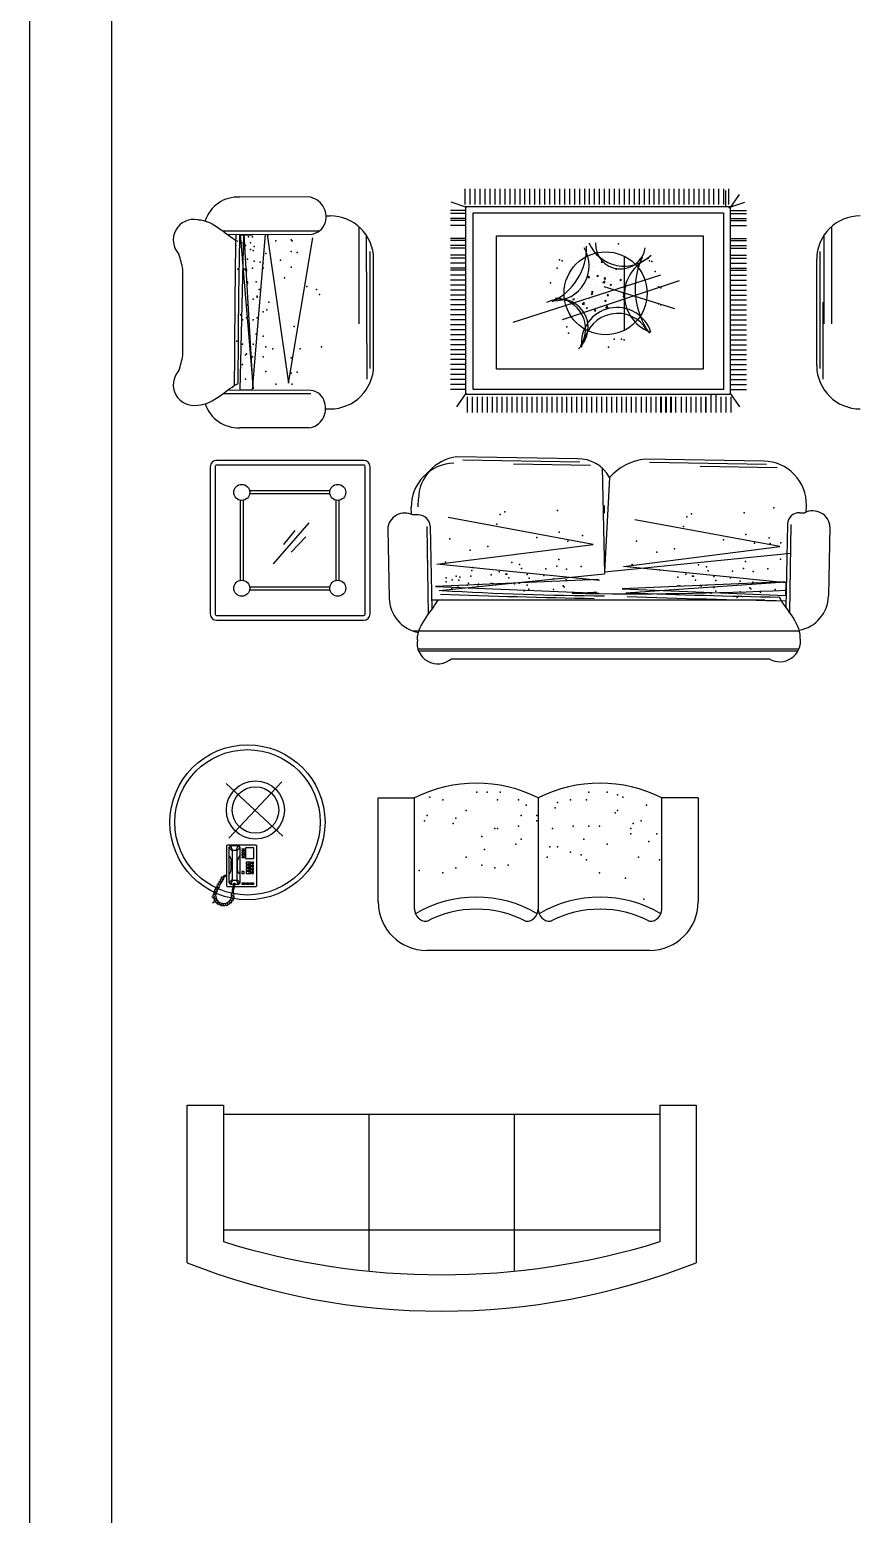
# Model space of a CAD drawing. Header units: inches. Extents: x 10.2 to 52.7, y 13.8 to 38.6.
# Drawn here: x 31.73 to 35.16, y 21.53 to 27.66 of the extents above; entities that cross this region are included whole.
import ezdxf

# ---------------------------------------------------------------- set-up
doc = ezdxf.new("R2010")
doc.units = ezdxf.units.IN
doc.header["$MEASUREMENT"] = 0
for name, color, linetype in [('02', 2, 'Continuous'), ('1', 1, 'Continuous'), ('4', 4, 'Continuous'), ('kadrbm', 4, 'Continuous')]:
    doc.layers.add(name, color=color, linetype=linetype)

# ---------------------------------------------------------------- blocks, each defined once
blk = doc.blocks.new('kadrbm')
at = {"layer": 'kadrbm', "color": 4}
blk.add_lwpolyline([(0, 0), (0, 24.7972), (21, 24.7972), (21, 0), (0, 0)], close=True, dxfattribs=at)
blk.add_lwpolyline([(20.6631, 0.3257), (20.6631, 24.4603), (0.3369, 24.4603), (0.3369, 0.3257), (20.6631, 0.3257)], dxfattribs=at)

msp = doc.modelspace()

# ---------------------------------------------------------------- linework, layer by layer
at = {"layer": '02'}
for p, q in [((32.884, 26.9658), (32.5993, 26.9648)), ((33.5293, 26.9348), (33.5293, 26.9994)), ((33.5499, 26.9348), (33.5499, 26.9994)), ((33.5704, 26.9348), (33.5704, 26.9994)), ((33.5909, 26.9348), (33.5909, 26.9994)), ((33.6114, 26.9348), (33.6114, 26.9994)), ((33.6319, 26.9348), (33.6319, 26.9994)), ((33.6525, 26.9348), (33.6525, 26.9994)), ((33.673, 26.9348), (33.673, 26.9994)), ((33.6935, 26.9348), (33.6935, 26.9994)), ((33.714, 26.9348), (33.714, 26.9994)), ((33.7345, 26.9348), (33.7345, 26.9994)), ((33.7551, 26.9348), (33.7551, 26.9994)), ((33.7756, 26.9348), (33.7756, 26.9994)), ((33.7961, 26.9348), (33.7961, 26.9994)), ((33.8166, 26.9348), (33.8166, 26.9994)), ((33.8371, 26.9348), (33.8371, 26.9994)), ((33.8577, 26.9348), (33.8577, 26.9994)), ((33.8782, 26.9348), (33.8782, 26.9994)), ((33.8987, 26.9348), (33.8987, 26.9994)), ((33.9192, 26.9348), (33.9192, 26.9994)), ((33.9397, 26.9348), (33.9397, 26.9994)), ((33.9603, 26.9348), (33.9603, 26.9994)), ((33.9808, 26.9348), (33.9808, 26.9994)), ((34.0013, 26.9348), (34.0013, 26.9994)), ((34.0218, 26.9348), (34.0218, 26.9994)), ((34.0423, 26.9348), (34.0423, 26.9994)), ((34.0629, 26.9348), (34.0629, 26.9994)), ((34.0834, 26.9348), (34.0834, 26.9994)), ((34.1039, 26.9348), (34.1039, 26.9994)), ((34.1244, 26.9348), (34.1244, 26.9994)), ((34.1449, 26.9348), (34.1449, 26.9994)), ((34.1655, 26.9348), (34.1655, 26.9994)), ((34.186, 26.9348), (34.186, 26.9994)), ((34.2065, 26.9348), (34.2065, 26.9994)), ((34.227, 26.9348), (34.227, 26.9994)), ((34.2475, 26.9348), (34.2475, 26.9994)), ((34.2681, 26.9348), (34.2681, 26.9994)), ((34.2886, 26.9348), (34.2886, 26.9994)), ((34.3091, 26.9348), (34.3091, 26.9994)), ((34.3296, 26.9348), (34.3296, 26.9994)), ((34.3501, 26.9348), (34.3501, 26.9994)), ((34.3707, 26.9348), (34.3707, 26.9994)), ((34.3912, 26.9348), (34.3912, 26.9994)), ((34.4117, 26.9348), (34.4117, 26.9994)), ((34.4322, 26.9348), (34.4322, 26.9994)), ((34.4527, 26.9348), (34.4527, 26.9994)), ((34.4733, 26.9348), (34.4733, 26.9994)), ((34.4938, 26.9348), (34.4938, 26.9994)), ((34.5143, 26.9348), (34.5143, 26.9994)), ((34.5348, 26.9348), (34.5348, 26.9994)), ((34.5553, 26.9348), (34.5553, 26.9994)), ((34.5759, 26.9348), (34.5759, 26.9994)), ((34.5964, 26.9348), (34.5964, 26.9994)), ((34.6047, 26.9276), (34.6047, 26.9922)), ((34.6169, 26.9348), (34.6169, 26.9994)), ((34.6208, 26.9184), (34.6605, 26.9762)), ((34.6208, 26.9184), (34.6605, 26.9762)), ((33.5327, 26.9091), (33.4681, 26.9091)), ((33.5362, 26.922), (33.4712, 26.9437)), ((33.5295, 26.9243), (33.5295, 26.151)), ((34.6239, 26.9243), (33.5295, 26.9243)), ((33.5622, 26.9002), (34.5946, 26.9002)), ((33.5622, 26.1713), (33.5622, 26.9002)), ((34.5946, 26.9002), (34.5946, 26.1713)), ((34.6172, 26.922), (34.6821, 26.9437)), ((34.6239, 26.151), (34.6239, 26.9243)), ((34.6242, 26.9091), (34.6888, 26.9091)), ((32.9548, 26.8871), (32.9713, 26.8871)), ((32.9548, 26.8871), (32.9713, 26.8871)), ((33.0897, 26.843), (33.0897, 26.4419)), ((33.5327, 26.897), (33.4681, 26.897)), ((33.5327, 26.8765), (33.4681, 26.8765)), ((33.5327, 26.8681), (33.4681, 26.8681)), ((33.5327, 26.8476), (33.4681, 26.8476)), ((34.6242, 26.897), (34.6888, 26.897)), ((34.6242, 26.8765), (34.6888, 26.8765)), ((34.6242, 26.8681), (34.6888, 26.8681)), ((34.6242, 26.8476), (34.6888, 26.8476)), ((35.0406, 26.843), (35.0406, 26.4419)), ((32.9264, 26.8247), (32.5293, 26.8247)), ((32.893, 26.8109), (32.5492, 26.8097)), ((32.6137, 26.8099), (32.5985, 26.1691)), ((32.5985, 26.8086), (32.6507, 26.8086)), ((32.6001, 26.8099), (32.6547, 26.1732)), ((32.6547, 26.1732), (32.6167, 26.8099)), ((32.6507, 26.1691), (32.7044, 26.8103)), ((32.7114, 26.8103), (32.7994, 26.1973)), ((32.7114, 26.8103), (32.7994, 26.1973)), ((32.7994, 26.1973), (32.8999, 26.7968)), ((33.1249, 26.2134), (33.1222, 26.8055)), ((33.5327, 26.7944), (33.4681, 26.7944)), ((33.5327, 26.786), (33.4681, 26.786)), ((34.6242, 26.7944), (34.6888, 26.7944)), ((34.6242, 26.786), (34.6888, 26.786)), ((35.008, 26.8055), (35.008, 26.4419)), ((33.137, 26.2577), (33.137, 26.7405)), ((33.5327, 26.7655), (33.4681, 26.7655)), ((33.5327, 26.7534), (33.4681, 26.7534)), ((33.5327, 26.7245), (33.4681, 26.7245)), ((34.036, 26.7224), (34.036, 26.7224)), ((34.0476, 26.726), (34.0476, 26.726)), ((34.0531, 26.7237), (34.0531, 26.7237)), ((34.0655, 26.7326), (34.0655, 26.7326)), ((34.0768, 26.7208), (34.0768, 26.7208)), ((34.1846, 26.7211), (34.1846, 26.4146)), ((34.6242, 26.7655), (34.6888, 26.7655)), ((34.6242, 26.7534), (34.6888, 26.7534)), ((34.6242, 26.7245), (34.6888, 26.7245)), ((34.9933, 26.2577), (34.9933, 26.7405)), ((32.3643, 26.3114), (32.3643, 26.6664)), ((33.151, 26.2693), (33.1511, 26.7086)), ((33.5327, 26.7124), (33.4681, 26.7124)), ((33.5327, 26.6918), (33.4681, 26.6918)), ((33.5327, 26.6713), (33.4681, 26.6713)), ((33.5327, 26.6633), (33.4681, 26.6633)), ((34.0454, 26.6652), (34.0454, 26.6652)), ((34.0465, 26.6956), (34.0465, 26.6956)), ((34.0473, 26.6862), (34.0473, 26.6862)), ((34.0584, 26.6797), (34.0584, 26.6797)), ((34.0627, 26.6593), (34.0627, 26.6593)), ((34.0855, 26.6623), (34.0855, 26.6623)), ((34.0867, 26.6953), (34.0867, 26.6953)), ((34.0892, 26.6958), (34.0936, 26.701)), ((34.0892, 26.6958), (34.0947, 26.6953)), ((34.0892, 26.6958), (34.0947, 26.6953)), ((34.0915, 26.6711), (34.0915, 26.6711)), ((34.0926, 26.7014), (34.0926, 26.7014)), ((34.0947, 26.6953), (34.0937, 26.701)), ((34.0947, 26.6953), (34.0937, 26.701)), ((34.096, 26.6842), (34.096, 26.6842)), ((34.12, 26.6668), (34.12, 26.6668)), ((34.1486, 26.669), (34.1513, 26.67)), ((34.1486, 26.669), (34.1531, 26.6659)), ((34.1532, 26.6659), (34.1544, 26.6695)), ((34.1532, 26.6659), (34.1544, 26.6695)), ((34.2245, 26.684), (34.2255, 26.6839)), ((34.2245, 26.684), (34.2255, 26.6839)), ((34.2255, 26.6839), (34.2254, 26.6845)), ((34.2255, 26.6839), (34.2254, 26.6845)), ((34.235, 26.682), (34.235, 26.682)), ((34.6242, 26.7124), (34.6888, 26.7124)), ((34.6242, 26.6918), (34.6888, 26.6918)), ((34.6242, 26.6713), (34.6888, 26.6713)), ((34.6242, 26.6633), (34.6888, 26.6633)), ((34.9793, 26.2693), (34.9792, 26.7086)), ((34.9793, 26.2693), (34.9792, 26.7086)), ((33.5327, 26.6428), (33.4681, 26.6428)), ((33.5327, 26.6424), (33.4681, 26.6424)), ((33.5327, 26.6219), (33.4681, 26.6219)), ((33.5327, 26.6018), (33.4681, 26.6018)), ((34.3344, 26.6421), (33.7258, 26.4472)), ((34.3344, 26.6421), (33.7258, 26.4472)), ((34.411, 26.6192), (33.9288, 26.4586)), ((34.0233, 26.5961), (34.0233, 26.5961)), ((34.0365, 26.6329), (34.0409, 26.6381)), ((34.0365, 26.6329), (34.0409, 26.6381)), ((34.0365, 26.6329), (34.0419, 26.6324)), ((34.0365, 26.6329), (34.0419, 26.6324)), ((34.0387, 26.6233), (34.0387, 26.6233)), ((34.0419, 26.6324), (34.0409, 26.6381)), ((34.0419, 26.6324), (34.0409, 26.6381)), ((34.0432, 26.6045), (34.0432, 26.6045)), ((34.0443, 26.6349), (34.0443, 26.6349)), ((34.0488, 26.6274), (34.0488, 26.6274)), ((34.0546, 26.6253), (34.0546, 26.6253)), ((34.0615, 26.6263), (34.0615, 26.6263)), ((34.072, 26.6395), (34.0784, 26.642)), ((34.072, 26.6395), (34.0784, 26.642)), ((34.072, 26.6395), (34.0765, 26.6365)), ((34.072, 26.6395), (34.0765, 26.6365)), ((34.0721, 26.5949), (34.0721, 26.5949)), ((34.0765, 26.6365), (34.0784, 26.642)), ((34.0765, 26.6365), (34.0784, 26.642)), ((34.0765, 26.6053), (34.0765, 26.6053)), ((34.0783, 26.6376), (34.0783, 26.6376)), ((34.0893, 26.6104), (34.0893, 26.6104)), ((34.0904, 26.6407), (34.0904, 26.6407)), ((34.096, 26.6309), (34.096, 26.6309)), ((34.0973, 26.6123), (34.1044, 26.6197)), ((34.0973, 26.6123), (34.1054, 26.6111)), ((34.0973, 26.6123), (34.1054, 26.6111)), ((34.0975, 26.6253), (34.0975, 26.6253)), ((34.1006, 26.5963), (34.3918, 26.5045)), ((34.1006, 26.5963), (34.3918, 26.5045)), ((34.1019, 26.6272), (34.1063, 26.6324)), ((34.1019, 26.6272), (34.1063, 26.6324)), ((34.1019, 26.6272), (34.1074, 26.6267)), ((34.1019, 26.6272), (34.1074, 26.6267)), ((34.1054, 26.6111), (34.1044, 26.6197)), ((34.1074, 26.6267), (34.1063, 26.6324)), ((34.1078, 26.6344), (34.1078, 26.6344)), ((34.1264, 26.6028), (34.1328, 26.6053)), ((34.1264, 26.6028), (34.131, 26.5998)), ((34.1264, 26.6028), (34.131, 26.5998)), ((34.127, 26.6355), (34.127, 26.6355)), ((34.1297, 26.6144), (34.1297, 26.6144)), ((34.1297, 26.6025), (34.1297, 26.6025)), ((34.131, 26.5998), (34.1328, 26.6053)), ((34.1366, 26.6172), (34.1366, 26.6172)), ((34.1377, 26.6476), (34.1377, 26.6476)), ((34.1462, 26.6233), (34.1462, 26.6233)), ((34.1525, 26.6055), (34.1525, 26.6055)), ((34.1536, 26.6385), (34.1536, 26.6385)), ((34.161, 26.6436), (34.161, 26.6436)), ((34.1673, 26.6215), (34.1717, 26.6267)), ((34.1673, 26.6215), (34.1717, 26.6267)), ((34.1673, 26.6215), (34.1728, 26.621)), ((34.1673, 26.6215), (34.1728, 26.621)), ((34.1728, 26.621), (34.1717, 26.6267)), ((34.1728, 26.621), (34.1717, 26.6267)), ((34.1756, 26.6335), (34.1756, 26.6335)), ((34.1765, 26.6415), (34.1765, 26.6415)), ((34.1835, 26.6236), (34.1835, 26.6236)), ((34.1846, 26.654), (34.1846, 26.654)), ((34.187, 26.61), (34.187, 26.61)), ((34.1949, 26.6212), (34.1949, 26.6212)), ((34.6242, 26.6428), (34.6888, 26.6428)), ((34.6242, 26.6424), (34.6888, 26.6424)), ((34.6242, 26.6223), (34.6888, 26.6223)), ((34.6242, 26.6013), (34.6888, 26.6013)), ((33.5327, 26.5808), (33.4681, 26.5808)), ((33.5327, 26.5607), (33.4681, 26.5607)), ((33.5327, 26.5402), (33.4681, 26.5402)), ((33.9518, 26.546), (33.9518, 26.546)), ((33.9642, 26.5365), (33.9642, 26.5365)), ((33.9732, 26.544), (33.9795, 26.5464)), ((33.9732, 26.544), (33.9777, 26.5409)), ((33.9732, 26.544), (33.9777, 26.5409)), ((33.9777, 26.5409), (33.9796, 26.5464)), ((33.9868, 26.5698), (33.9892, 26.5696)), ((33.9868, 26.5698), (33.9892, 26.5696)), ((33.9892, 26.5696), (33.9888, 26.5714)), ((33.9892, 26.5696), (33.9888, 26.5714)), ((33.9907, 26.5514), (33.9907, 26.5514)), ((33.9937, 26.5467), (33.9937, 26.5467)), ((33.9942, 26.5374), (33.9942, 26.5374)), ((33.9953, 26.5677), (33.9953, 26.5677)), ((34.0049, 26.5551), (34.0049, 26.5551)), ((34.0114, 26.5933), (34.0114, 26.5933)), ((34.0129, 26.5344), (34.0129, 26.5344)), ((34.0135, 26.5544), (34.0135, 26.5544)), ((34.0147, 26.5874), (34.0147, 26.5874)), ((34.0375, 26.5904), (34.0375, 26.5904)), ((34.041, 26.5438), (34.041, 26.5438)), ((34.0421, 26.5742), (34.0421, 26.5742)), ((34.0424, 26.5446), (34.0424, 26.5446)), ((34.0481, 26.5589), (34.0481, 26.5589)), ((34.0491, 26.5643), (34.0535, 26.5696)), ((34.0491, 26.5643), (34.0546, 26.5638)), ((34.0491, 26.5643), (34.0546, 26.5638)), ((34.0498, 26.5734), (34.0562, 26.5759)), ((34.0498, 26.5734), (34.0562, 26.5759)), ((34.0498, 26.5734), (34.0543, 26.5703)), ((34.0498, 26.5734), (34.0543, 26.5703)), ((34.0546, 26.5638), (34.0535, 26.5695)), ((34.0543, 26.5703), (34.0562, 26.5759)), ((34.0543, 26.5703), (34.0562, 26.5759)), ((34.0581, 26.5642), (34.0581, 26.5642)), ((34.0601, 26.5912), (34.0601, 26.5912)), ((34.0616, 26.5324), (34.0616, 26.5324)), ((34.0871, 26.5496), (34.0871, 26.5496)), ((34.0882, 26.58), (34.0882, 26.58)), ((34.0911, 26.5426), (34.0911, 26.5426)), ((34.1042, 26.5367), (34.1106, 26.5391)), ((34.1042, 26.5367), (34.1106, 26.5391)), ((34.1042, 26.5367), (34.1088, 26.5336)), ((34.1042, 26.5367), (34.1088, 26.5336)), ((34.1045, 26.5336), (34.1045, 26.5336)), ((34.1057, 26.5665), (34.1057, 26.5665)), ((34.1088, 26.5892), (34.1088, 26.5892)), ((34.1088, 26.5336), (34.1106, 26.5391)), ((34.1088, 26.5336), (34.1106, 26.5391)), ((34.1113, 26.5734), (34.1113, 26.5734)), ((34.1146, 26.5586), (34.1189, 26.5638)), ((34.1146, 26.5586), (34.12, 26.5581)), ((34.1146, 26.5586), (34.12, 26.5581)), ((34.12, 26.5581), (34.119, 26.5638)), ((34.1285, 26.5695), (34.1285, 26.5695)), ((34.1344, 26.5565), (34.1344, 26.5565)), ((34.1355, 26.5868), (34.1355, 26.5868)), ((34.1397, 26.5405), (34.1397, 26.5405)), ((34.1575, 26.5871), (34.1575, 26.5871)), ((34.163, 26.5741), (34.163, 26.5741)), ((34.1645, 26.5825), (34.1645, 26.5825)), ((34.18, 26.5529), (34.1844, 26.5581)), ((34.18, 26.5529), (34.1844, 26.5581)), ((34.18, 26.5529), (34.1854, 26.5524)), ((34.18, 26.5529), (34.1854, 26.5524)), ((34.1801, 26.5325), (34.1801, 26.5325)), ((34.1809, 26.5661), (34.1856, 26.5679)), ((34.1809, 26.5661), (34.1856, 26.5679)), ((34.1809, 26.5661), (34.1854, 26.563)), ((34.1812, 26.5629), (34.1812, 26.5629)), ((34.1824, 26.5933), (34.1824, 26.5933)), ((34.1854, 26.5524), (34.1844, 26.5581)), ((34.1854, 26.5524), (34.1844, 26.5581)), ((34.1854, 26.563), (34.1855, 26.5634)), ((34.6242, 26.5808), (34.6888, 26.5808)), ((34.6242, 26.5607), (34.6888, 26.5607)), ((34.6242, 26.5402), (34.6888, 26.5402)), ((33.5327, 26.5197), (33.4681, 26.5197)), ((33.5327, 26.4992), (33.4681, 26.4992)), ((33.5327, 26.4786), (33.4681, 26.4786)), ((34.012, 26.5235), (34.0191, 26.5309)), ((34.012, 26.5235), (34.0201, 26.5222)), ((34.0201, 26.5222), (34.0191, 26.5309)), ((34.023, 26.4807), (34.023, 26.4807)), ((34.0241, 26.523), (34.0241, 26.523)), ((34.0242, 26.4983), (34.0242, 26.4983)), ((34.0276, 26.5073), (34.034, 26.5097)), ((34.0276, 26.5073), (34.034, 26.5097)), ((34.0276, 26.5073), (34.0321, 26.5042)), ((34.0321, 26.5042), (34.034, 26.5097)), ((34.0321, 26.5042), (34.034, 26.5097)), ((34.0388, 26.4831), (34.0388, 26.4831)), ((34.0399, 26.5134), (34.0399, 26.5134)), ((34.0544, 26.5098), (34.0544, 26.5098)), ((34.0577, 26.4946), (34.0577, 26.4946)), ((34.0618, 26.4957), (34.0662, 26.501)), ((34.0618, 26.4957), (34.0662, 26.501)), ((34.0618, 26.4957), (34.0672, 26.4952)), ((34.0618, 26.4957), (34.0672, 26.4952)), ((34.0673, 26.4952), (34.0662, 26.5009)), ((34.0729, 26.4962), (34.0729, 26.4962)), ((34.0762, 26.4898), (34.0762, 26.4898)), ((34.0805, 26.4976), (34.0805, 26.4976)), ((34.0817, 26.5305), (34.0817, 26.5305)), ((34.0859, 26.5193), (34.0859, 26.5193)), ((34.1076, 26.5189), (34.1076, 26.5189)), ((34.1093, 26.5084), (34.1164, 26.5158)), ((34.1093, 26.5084), (34.1175, 26.5071)), ((34.1103, 26.5303), (34.1103, 26.5303)), ((34.1175, 26.5071), (34.1165, 26.5158)), ((34.1333, 26.5261), (34.1333, 26.5261)), ((34.1607, 26.5281), (34.1607, 26.5281)), ((34.1726, 26.5097), (34.1726, 26.5097)), ((34.1826, 26.5081), (34.1826, 26.5081)), ((34.6242, 26.5197), (34.6888, 26.5197)), ((34.6242, 26.4992), (34.6888, 26.4992)), ((34.6242, 26.4786), (34.6888, 26.4786)), ((35.0054, 26.2134), (35.0054, 26.5312)), ((33.5327, 26.4581), (33.4681, 26.4581)), ((33.5327, 26.4376), (33.4681, 26.4376)), ((33.5327, 26.4171), (33.4681, 26.4171)), ((34.0337, 26.4586), (34.0337, 26.4586)), ((34.0377, 26.4527), (34.0377, 26.4527)), ((34.6242, 26.4581), (34.6888, 26.4581)), ((34.6242, 26.4376), (34.6888, 26.4376)), ((34.6242, 26.4171), (34.6888, 26.4171)), ((33.5327, 26.3966), (33.4681, 26.3966)), ((33.5327, 26.376), (33.4681, 26.376)), ((33.5327, 26.3555), (33.4681, 26.3555)), ((34.6242, 26.3966), (34.6888, 26.3966)), ((34.6242, 26.376), (34.6888, 26.376)), ((34.6242, 26.3555), (34.6888, 26.3555)), ((33.5327, 26.335), (33.4681, 26.335)), ((33.5327, 26.3145), (33.4681, 26.3145)), ((33.5327, 26.294), (33.4681, 26.294)), ((34.6242, 26.335), (34.6888, 26.335)), ((34.6242, 26.3145), (34.6888, 26.3145)), ((34.6242, 26.294), (34.6888, 26.294)), ((33.5327, 26.2734), (33.4681, 26.2734)), ((33.5327, 26.2529), (33.4681, 26.2529)), ((33.5327, 26.2324), (33.4681, 26.2324)), ((34.6242, 26.2734), (34.6888, 26.2734)), ((34.6242, 26.2529), (34.6888, 26.2529)), ((34.6242, 26.2324), (34.6888, 26.2324)), ((32.893, 26.1668), (32.5492, 26.1681)), ((32.5985, 26.1691), (32.6507, 26.1691)), ((33.5327, 26.2119), (33.4681, 26.2119)), ((33.5327, 26.1914), (33.4681, 26.1914)), ((33.5327, 26.1708), (33.4681, 26.1708)), ((34.5946, 26.1713), (33.5622, 26.1713)), ((34.6242, 26.2119), (34.6888, 26.2119)), ((34.6242, 26.1914), (34.6888, 26.1914)), ((34.6242, 26.1708), (34.6888, 26.1708)), ((32.8918, 26.153), (32.5293, 26.153)), ((33.5326, 26.1574), (33.4929, 26.0996)), ((33.5326, 26.1574), (33.4929, 26.0996)), ((33.5295, 26.151), (34.6239, 26.151)), ((33.537, 26.141), (33.537, 26.0764)), ((33.5575, 26.141), (33.5575, 26.0764)), ((33.578, 26.141), (33.578, 26.0764)), ((33.5985, 26.141), (33.5985, 26.0764)), ((33.6191, 26.141), (33.6191, 26.0764)), ((33.6396, 26.141), (33.6396, 26.0764)), ((33.6601, 26.141), (33.6601, 26.0764)), ((33.6806, 26.141), (33.6806, 26.0764)), ((33.7011, 26.141), (33.7011, 26.0764)), ((33.7217, 26.141), (33.7217, 26.0764)), ((33.7422, 26.141), (33.7422, 26.0764)), ((33.7627, 26.141), (33.7627, 26.0764)), ((33.7832, 26.141), (33.7832, 26.0764)), ((33.8037, 26.141), (33.8037, 26.0764)), ((33.8243, 26.141), (33.8243, 26.0764)), ((33.8448, 26.141), (33.8448, 26.0764)), ((33.8653, 26.141), (33.8653, 26.0764)), ((33.8858, 26.141), (33.8858, 26.0764)), ((33.9063, 26.141), (33.9063, 26.0764)), ((33.9269, 26.141), (33.9269, 26.0764)), ((33.9474, 26.141), (33.9474, 26.0764)), ((33.9679, 26.141), (33.9679, 26.0764)), ((33.9884, 26.141), (33.9884, 26.0764)), ((34.0089, 26.141), (34.0089, 26.0764)), ((34.0295, 26.141), (34.0295, 26.0764)), ((34.05, 26.141), (34.05, 26.0764)), ((34.0705, 26.141), (34.0705, 26.0764)), ((34.091, 26.141), (34.091, 26.0764)), ((34.1115, 26.141), (34.1115, 26.0764)), ((34.1321, 26.141), (34.1321, 26.0764)), ((34.1526, 26.141), (34.1526, 26.0764)), ((34.1731, 26.141), (34.1731, 26.0764)), ((34.1936, 26.141), (34.1936, 26.0764)), ((34.2141, 26.141), (34.2141, 26.0764)), ((34.2327, 26.141), (34.2327, 26.0764)), ((34.2552, 26.141), (34.2552, 26.0764)), ((34.2757, 26.141), (34.2757, 26.0764)), ((34.2943, 26.141), (34.2943, 26.0764)), ((34.3148, 26.141), (34.3148, 26.0764)), ((34.3353, 26.141), (34.3353, 26.0764)), ((34.3373, 26.141), (34.3373, 26.0764)), ((34.3558, 26.141), (34.3558, 26.0764)), ((34.3578, 26.141), (34.3578, 26.0764)), ((34.3763, 26.141), (34.3763, 26.0764)), ((34.3783, 26.141), (34.3783, 26.0764)), ((34.3969, 26.141), (34.3969, 26.0764)), ((34.4193, 26.141), (34.4193, 26.0764)), ((34.4399, 26.141), (34.4399, 26.0764)), ((34.4604, 26.141), (34.4604, 26.0764)), ((34.4809, 26.141), (34.4809, 26.0764)), ((34.5014, 26.141), (34.5014, 26.0764)), ((34.52, 26.141), (34.52, 26.0764)), ((34.5219, 26.141), (34.5219, 26.0764)), ((34.5428, 26.1482), (34.5425, 26.0764)), ((34.5633, 26.1482), (34.563, 26.0764)), ((34.5835, 26.141), (34.5835, 26.0764)), ((34.604, 26.141), (34.604, 26.0764)), ((34.6208, 26.1574), (34.6605, 26.0996)), ((34.6208, 26.1574), (34.6605, 26.0996)), ((34.6245, 26.141), (34.6245, 26.0764)), ((32.9531, 26.0907), (32.9713, 26.0906)), ((32.9531, 26.0907), (32.9713, 26.0906)), ((32.884, 26.012), (32.5993, 26.013)), ((33.9921, 25.8843), (33.4936, 25.893)), ((34.0022, 25.8701), (33.5194, 25.8784)), ((34.0022, 25.8701), (33.5194, 25.8784)), ((34.0462, 25.8573), (33.7284, 25.8627)), ((34.7613, 25.8751), (34.2723, 25.8836)), ((34.7724, 25.8607), (34.2897, 25.869)), ((34.0938, 25.8493), (34.1041, 25.4099)), ((34.0938, 25.8493), (34.1041, 25.4099)), ((34.1241, 25.8076), (34.1041, 25.4187)), ((34.1241, 25.8076), (34.1041, 25.4187)), ((34.8165, 25.8479), (34.4987, 25.8533)), ((32.9706, 25.7528), (32.6393, 25.7528)), ((32.9706, 25.7396), (32.6393, 25.7396)), ((32.6003, 25.7139), (32.6003, 25.3826)), ((32.6135, 25.7139), (32.6135, 25.3826)), ((32.9963, 25.3826), (32.9963, 25.7139)), ((33.0095, 25.3826), (33.0095, 25.7139)), ((33.3071, 25.6556), (33.3066, 25.6833)), ((33.3071, 25.6556), (33.3066, 25.6833)), ((33.3352, 25.6869), (33.3359, 25.7188)), ((33.3352, 25.6869), (33.3359, 25.7188)), ((34.1041, 25.6603), (34.1034, 25.6922)), ((34.1041, 25.6603), (34.1034, 25.6922)), ((34.936, 25.6645), (34.9366, 25.6922)), ((34.936, 25.6645), (34.9366, 25.6922)), ((32.8844, 25.6208), (32.7365, 25.4516)), ((32.8844, 25.6208), (32.7365, 25.4516)), ((33.3351, 25.6533), (33.3129, 25.6529)), ((33.3351, 25.6533), (33.3129, 25.6529)), ((34.0567, 25.5316), (33.4591, 25.6423)), ((34.827, 25.5222), (34.2293, 25.6329)), ((34.827, 25.5222), (34.2293, 25.6329)), ((34.8591, 25.6153), (34.852, 25.2715)), ((34.8591, 25.6153), (34.852, 25.2715)), ((34.8728, 25.6138), (34.8666, 25.2514)), ((34.8728, 25.6138), (34.8666, 25.2514)), ((34.908, 25.6623), (34.9302, 25.6618)), ((32.8263, 25.5891), (32.7788, 25.5309)), ((32.8712, 25.5626), (32.8105, 25.4992)), ((33.2093, 25.5943), (33.2152, 25.3097)), ((33.3703, 25.6049), (33.3765, 25.2424)), ((33.3841, 25.6063), (33.3912, 25.2626)), ((33.3841, 25.6063), (33.3912, 25.2626)), ((35.0338, 25.6032), (35.0279, 25.3186)), ((33.4115, 25.4502), (34.0567, 25.5316)), ((33.4115, 25.4502), (34.0567, 25.5316)), ((34.1041, 25.4187), (34.8708, 25.4956)), ((34.1818, 25.4408), (34.827, 25.5222)), ((34.1818, 25.4408), (34.827, 25.5222)), ((34.0824, 25.3824), (33.4115, 25.4502)), ((34.8526, 25.373), (34.1818, 25.4408)), ((34.8526, 25.373), (34.1818, 25.4408)), ((34.0784, 25.3865), (33.4059, 25.3578)), ((33.4217, 25.3415), (34.1041, 25.4099)), ((34.8487, 25.3771), (34.1762, 25.3484)), ((34.192, 25.3321), (34.8487, 25.3771)), ((34.8517, 25.3208), (34.8526, 25.373)), ((32.6393, 25.3568), (32.9706, 25.3568)), ((32.6393, 25.3436), (32.9706, 25.3436)), ((33.4059, 25.3578), (34.0815, 25.3302)), ((34.1762, 25.3484), (34.8517, 25.3208)), ((33.3904, 25.3031), (34.7646, 25.3031)), ((33.3127, 25.1745), (34.9078, 25.1745)), ((33.3336, 25.1006), (34.9066, 25.1006)), ((33.3363, 25.0924), (34.9028, 25.0924)), ((33.4719, 25.0596), (34.7834, 25.0596)), ((33.1701, 24.4857), (33.3201, 24.4857)), ((33.1701, 24.0557), (33.1701, 24.4857)), ((33.3201, 24.0257), (33.3201, 24.4857)), ((33.8301, 24.4857), (33.8301, 24.0257)), ((34.4901, 24.4857), (34.3401, 24.4857)), ((34.3401, 24.0257), (34.3401, 24.4857)), ((34.4901, 24.4857), (34.4901, 24.0557)), ((32.5466, 24.2902), (32.5442, 24.2878)), ((32.5466, 24.2902), (32.5442, 24.2878)), ((32.5442, 24.2878), (32.5442, 24.1217)), ((32.6669, 24.2902), (32.5466, 24.2902)), ((32.5598, 24.2866), (32.5538, 24.2805)), ((32.5538, 24.2805), (32.5538, 24.1362)), ((32.5574, 24.283), (32.5562, 24.2781)), ((32.5574, 24.283), (32.5562, 24.2781)), ((32.5562, 24.2781), (32.567, 24.2673)), ((32.5622, 24.2854), (32.5574, 24.283)), ((32.5622, 24.2854), (32.5574, 24.283)), ((32.5959, 24.2866), (32.5598, 24.2866)), ((32.5682, 24.2697), (32.5622, 24.2854)), ((32.567, 24.2673), (32.5682, 24.2697)), ((32.567, 24.2673), (32.5682, 24.2697)), ((32.567, 24.2673), (32.567, 24.1482)), ((32.5682, 24.2697), (32.5851, 24.2697)), ((32.5851, 24.2697), (32.5911, 24.2854)), ((32.5863, 24.2673), (32.5851, 24.2697)), ((32.5863, 24.2673), (32.5851, 24.2697)), ((32.5971, 24.2781), (32.5863, 24.2673)), ((32.5863, 24.2673), (32.5863, 24.1482)), ((32.5911, 24.2854), (32.5959, 24.283)), ((32.5911, 24.2854), (32.5959, 24.283)), ((32.6007, 24.2805), (32.5959, 24.2866)), ((32.6007, 24.2805), (32.5959, 24.2866)), ((32.5959, 24.283), (32.5971, 24.2781)), ((32.5959, 24.283), (32.5971, 24.2781)), ((32.6007, 24.135), (32.6007, 24.2805)), ((32.6092, 24.2733), (32.6092, 24.2769)), ((32.6188, 24.2733), (32.6092, 24.2733)), ((32.6092, 24.2661), (32.6092, 24.2697)), ((32.6092, 24.2697), (32.6188, 24.2697)), ((32.6188, 24.2661), (32.6092, 24.2661)), ((32.6188, 24.2769), (32.6188, 24.2733)), ((32.6188, 24.2697), (32.6188, 24.2661)), ((32.6224, 24.2793), (32.6224, 24.2348)), ((32.6573, 24.2793), (32.6224, 24.2793)), ((32.6573, 24.2348), (32.6573, 24.2793)), ((32.6693, 24.2878), (32.6669, 24.2902)), ((32.6693, 24.2878), (32.6669, 24.2902)), ((32.6693, 24.1217), (32.6693, 24.2878)), ((32.5562, 24.2457), (32.5586, 24.2396)), ((32.5562, 24.2457), (32.5586, 24.2396)), ((32.5586, 24.2396), (32.5622, 24.2336)), ((32.5586, 24.2396), (32.5622, 24.2336)), ((32.5622, 24.2336), (32.5634, 24.2252)), ((32.5622, 24.2336), (32.5634, 24.2252)), ((32.5634, 24.1903), (32.5634, 24.2252)), ((32.5911, 24.2336), (32.5899, 24.2252)), ((32.5911, 24.2336), (32.5899, 24.2252)), ((32.5899, 24.1903), (32.5899, 24.2252)), ((32.5947, 24.2396), (32.5911, 24.2336)), ((32.5947, 24.2396), (32.5911, 24.2336)), ((32.5971, 24.2457), (32.5947, 24.2396)), ((32.5971, 24.2457), (32.5947, 24.2396)), ((32.6092, 24.2589), (32.6092, 24.2625)), ((32.6092, 24.2625), (32.6188, 24.2625)), ((32.6092, 24.2553), (32.6188, 24.2553)), ((32.6092, 24.2445), (32.6092, 24.2553)), ((32.6188, 24.2517), (32.6092, 24.2517)), ((32.6188, 24.2445), (32.6092, 24.2445)), ((32.6092, 24.2408), (32.6188, 24.2408)), ((32.6092, 24.2372), (32.6092, 24.2408)), ((32.6188, 24.2372), (32.6092, 24.2372)), ((32.6188, 24.2625), (32.6188, 24.2589)), ((32.6188, 24.2553), (32.6188, 24.2445)), ((32.6188, 24.2408), (32.6188, 24.2372)), ((32.6224, 24.2348), (32.6573, 24.2348)), ((32.6248, 24.2204), (32.6248, 24.2132)), ((32.644, 24.2204), (32.6248, 24.2204)), ((32.6248, 24.2132), (32.644, 24.2132)), ((32.6248, 24.2072), (32.6248, 24.1999)), ((32.644, 24.2072), (32.6248, 24.2072)), ((32.6368, 24.2204), (32.6368, 24.2132)), ((32.6368, 24.2072), (32.6368, 24.1999)), ((32.644, 24.2132), (32.644, 24.2204)), ((32.644, 24.1999), (32.644, 24.2072)), ((32.6561, 24.2204), (32.6489, 24.2204)), ((32.6489, 24.2204), (32.6489, 24.2132)), ((32.6489, 24.2132), (32.6561, 24.2132)), ((32.6561, 24.2072), (32.6489, 24.2072)), ((32.6489, 24.2072), (32.6489, 24.1999)), ((32.6561, 24.2132), (32.6561, 24.2204)), ((32.6561, 24.1999), (32.6561, 24.2072)), ((32.5188, 24.1475), (32.5207, 24.1512)), ((32.5188, 24.1475), (32.5207, 24.1512)), ((32.5207, 24.1512), (32.5271, 24.1492)), ((32.5232, 24.1555), (32.5241, 24.1582)), ((32.5232, 24.1555), (32.5241, 24.1582)), ((32.5271, 24.1492), (32.5232, 24.1555)), ((32.5271, 24.1492), (32.5232, 24.1555)), ((32.5241, 24.1582), (32.5268, 24.159)), ((32.5241, 24.1582), (32.5268, 24.159)), ((32.5268, 24.159), (32.5312, 24.1592)), ((32.5268, 24.159), (32.5312, 24.1592)), ((32.5329, 24.1536), (32.5285, 24.1463)), ((32.5329, 24.1536), (32.5285, 24.1463)), ((32.53, 24.156), (32.5329, 24.1536)), ((32.5324, 24.156), (32.53, 24.156)), ((32.53, 24.156), (32.5329, 24.1536)), ((32.5312, 24.1592), (32.5346, 24.1638)), ((32.5339, 24.1575), (32.5324, 24.156)), ((32.5339, 24.1575), (32.5324, 24.156)), ((32.537, 24.1597), (32.5339, 24.1575)), ((32.537, 24.1597), (32.5339, 24.1575)), ((32.5346, 24.1638), (32.5375, 24.1655)), ((32.5346, 24.1638), (32.5375, 24.1655)), ((32.5397, 24.1616), (32.537, 24.1597)), ((32.5397, 24.1616), (32.537, 24.1597)), ((32.5375, 24.1655), (32.5442, 24.1662)), ((32.5375, 24.1655), (32.5442, 24.1662)), ((32.5442, 24.1626), (32.5397, 24.1616)), ((32.5442, 24.1626), (32.5397, 24.1616)), ((32.5562, 24.1699), (32.5586, 24.1759)), ((32.5562, 24.1699), (32.5586, 24.1759)), ((32.5562, 24.1374), (32.567, 24.1482)), ((32.5586, 24.1759), (32.5622, 24.1819)), ((32.5586, 24.1759), (32.5622, 24.1819)), ((32.5622, 24.1819), (32.5634, 24.1903)), ((32.5622, 24.1819), (32.5634, 24.1903)), ((32.567, 24.1482), (32.5682, 24.1458)), ((32.567, 24.1482), (32.5682, 24.1458)), ((32.5863, 24.1482), (32.5851, 24.1458)), ((32.5863, 24.1482), (32.5851, 24.1458)), ((32.5971, 24.1374), (32.5863, 24.1482)), ((32.5911, 24.1819), (32.5899, 24.1903)), ((32.5911, 24.1819), (32.5899, 24.1903)), ((32.5947, 24.1759), (32.5911, 24.1819)), ((32.5947, 24.1759), (32.5911, 24.1819)), ((32.5971, 24.1699), (32.5947, 24.1759)), ((32.5971, 24.1699), (32.5947, 24.1759)), ((32.6176, 24.1807), (32.608, 24.1807)), ((32.608, 24.1807), (32.608, 24.1735)), ((32.608, 24.1735), (32.6176, 24.1735)), ((32.6176, 24.1735), (32.6176, 24.1807)), ((32.6248, 24.1999), (32.644, 24.1999)), ((32.6248, 24.1939), (32.6248, 24.1867)), ((32.644, 24.1939), (32.6248, 24.1939)), ((32.6248, 24.1867), (32.644, 24.1867)), ((32.644, 24.1807), (32.6248, 24.1807)), ((32.6248, 24.1807), (32.6248, 24.1735)), ((32.6248, 24.1735), (32.644, 24.1735)), ((32.6368, 24.1939), (32.6368, 24.1867)), ((32.6368, 24.1807), (32.6368, 24.1735)), ((32.644, 24.1867), (32.644, 24.1939)), ((32.644, 24.1735), (32.644, 24.1807)), ((32.6489, 24.1999), (32.6561, 24.1999)), ((32.6489, 24.1939), (32.6489, 24.1867)), ((32.6561, 24.1939), (32.6489, 24.1939)), ((32.6489, 24.1867), (32.6561, 24.1867)), ((32.6561, 24.1807), (32.6489, 24.1807)), ((32.6489, 24.1807), (32.6489, 24.1735)), ((32.6489, 24.1735), (32.6561, 24.1735)), ((32.6561, 24.1867), (32.6561, 24.1939)), ((32.6561, 24.1735), (32.6561, 24.1807)), ((32.626, 24.135), (32.638, 24.135)), ((32.638, 24.1277), (32.626, 24.1277)), ((32.638, 24.135), (32.638, 24.1277)), ((32.6428, 24.135), (32.6549, 24.135)), ((32.6428, 24.1277), (32.6428, 24.135)), ((32.6549, 24.1277), (32.6428, 24.1277)), ((32.6549, 24.135), (32.6549, 24.1277)), ((32.6669, 24.1193), (32.6693, 24.1217)), ((32.6669, 24.1193), (32.6693, 24.1217)), ((34.2901, 23.8557), (33.3701, 23.8557)), ((34.3316, 23.1778), (32.5316, 23.1778)), ((34.3316, 22.7013), (32.5316, 22.7013))]:
    msp.add_line(p, q, dxfattribs=at)
for centre, radius in [((34.1082, 26.5678), 0.1712), ((32.6069, 25.7462), 0.033), ((33.0029, 25.7462), 0.033), ((32.6069, 25.3502), 0.033), ((33.0029, 25.3502), 0.033), ((32.6307, 24.3843), 0.3)]:
    msp.add_circle(centre, radius, dxfattribs=at)
for centre, radius, start, end in [((32.5913, 26.8227), 0.1423, 86.76598, 162.1434), ((32.8696, 26.8817), 0.0853, 345.83722, 80.33273), ((32.4094, 26.7878), 0.0849, 79.0054, 223.59418), ((32.8825, 26.8836), 0.0734, 278.21443, 341.96768), ((32.9719, 26.708), 0.1792, 0.205, 90.205), ((35.1583, 26.708), 0.1792, 89.795, 179.795), ((77.187, 26.0658), 44.6109, 179.04434, 179.84133), ((62.0609, 26.1762), 29.4696, 178.76792, 179.96326), ((31.5039, 26.4753), 0.8813, 12.52539, 16.74854), ((33.782, 26.7574), 0.2475, 295.36567, 1.16786), ((33.8953, 26.6816), 0.1446, 268.47211, 30.84356), ((34.1846, 26.837), 0.1573, 202.85115, 314.84609), ((34.1698, 26.7717), 0.1034, 177.65367, 351.12509), ((34.3491, 26.5613), 0.1636, 112.90364, 248.37125), ((34.5474, 26.5855), 0.3168, 155.79657, 215.27218), ((33.9189, 26.4268), 0.117, 311.12519, 117.70182), ((33.8989, 26.4203), 0.1269, 327.49438, 88.81215), ((34.1552, 26.3622), 0.1469, 17.32503, 186.55942), ((34.158, 26.3446), 0.1402, 30.60978, 171.41053), ((31.5039, 26.5025), 0.8813, 343.25146, 347.47461), ((32.4094, 26.1899), 0.0849, 136.40582, 280.9946), ((32.9719, 26.2698), 0.1792, 269.795, 359.795), ((35.1583, 26.2698), 0.1792, 180.205, 270.205), ((32.8856, 26.1022), 0.065, 13.96963, 83.48206), ((32.5933, 26.158), 0.1451, 198.7163, 272.37431), ((32.8724, 26.0918), 0.0807, 278.24728, 18.8842), ((33.4857, 25.687), 0.1792, 91.18551, 181.18551), ((33.515, 25.7151), 0.1792, 96.85773, 178.81449), ((33.9958, 25.739), 0.1455, 28.12505, 91.9295), ((34.2984, 25.6501), 0.2349, 96.39387, 137.88758), ((34.7575, 25.6959), 0.1792, 358.81449, 88.81449), ((33.2802, 25.5898), 0.0711, 62.59062, 176.38057), ((33.3361, 25.6053), 0.048, 1.18551, 91.18551), ((34.9071, 25.6143), 0.048, 88.81449, 178.81449), ((34.9629, 25.5987), 0.0711, 3.61943, 117.40938), ((33.3619, 25.3127), 0.1467, 181.18551, 259.88839), ((34.9478, 69.9104), 44.6109, 268.04573, 268.86082), ((34.2135, 39.0019), 13.6831, 266.73078, 269.54185), ((34.2156, 39.0108), 13.6831, 268.97343, 272.67159), ((33.4188, 39.0019), 13.6831, 272.31072, 272.73355), ((35.7181, 69.901), 44.6109, 268.04573, 268.88823), ((35.3488, 54.779), 29.4696, 267.7725, 268.98275), ((34.8812, 25.3217), 0.1467, 280.11161, 358.81449), ((33.4155, 25.1232), 0.0849, 169.98591, 311.58351), ((34.8277, 25.1321), 0.0849, 238.55224, 10.01409), ((33.5751, 23.9738), 0.5719, 63.51896, 116.48104), ((34.0851, 23.9738), 0.5719, 63.51896, 116.48104), ((33.3701, 24.0557), 0.2, 180, 270), ((33.3701, 24.0257), 0.05, 180, 270), ((33.5751, 23.5804), 0.4952, 59.49109, 120.50891), ((33.5751, 23.5804), 0.4452, 62.58608, 117.41392), ((33.7801, 24.0257), 0.05, 270, 0), ((33.8801, 24.0257), 0.05, 180, 270), ((34.0851, 23.5804), 0.4952, 59.49109, 120.50891), ((34.0851, 23.5804), 0.4452, 62.58608, 117.41392), ((34.2901, 24.0557), 0.2, 270, 0), ((34.2901, 24.0257), 0.05, 270, 0)]:
    msp.add_arc(centre, radius, start, end, dxfattribs=at)
for points in [[(32.4256, 26.8712), (32.4909, 26.8712), (32.5516, 26.7987), (32.5913, 26.7827)], [(32.4256, 26.1066), (32.4909, 26.1066), (32.5516, 26.1791), (32.5913, 26.1951)], [(34.9113, 25.1469), (34.9124, 25.2122), (34.841, 25.2741), (34.8256, 25.3141)], [(33.3318, 25.1379), (33.3307, 25.2021), (33.3998, 25.2631), (33.4167, 25.3031)]]:
    msp.add_open_spline(points, degree=3, dxfattribs=at)
for p in [(32.6347, 26.8008), (32.6507, 26.8008), (32.715, 26.8048), (32.7472, 26.7845), (32.8115, 26.7887), (32.8155, 26.7845), (32.5824, 26.7646), (32.6065, 26.7767), (32.6186, 26.7525), (32.6226, 26.7644), (32.6427, 26.7767), (32.6427, 26.7485), (32.6547, 26.7445), (32.6588, 26.7606), (32.707, 26.7322), (32.8115, 26.7402), (32.8356, 26.7362), (34.1608, 26.7725), (32.5904, 26.668), (32.6105, 26.704), (32.6186, 26.668), (32.6226, 26.7123), (32.6226, 26.6638), (32.6266, 26.668), (32.6266, 26.6598), (32.6306, 26.7083), (32.6507, 26.6718), (32.6588, 26.7002), (32.6829, 26.6962), (32.6949, 26.6922), (32.6949, 26.6718), (32.7673, 26.7042), (32.8115, 26.6759), (33.9083, 26.6716), (33.9184, 26.7053), (33.9285, 26.7019), (34.2888, 26.7019), (34.2989, 26.6985), (34.3124, 26.6582), (32.6306, 26.6157), (32.6306, 26.6077), (32.6668, 26.6157), (32.7833, 26.6318), (32.8758, 26.5956), (33.8813, 26.6111), (34.3258, 26.5943), (32.6547, 26.5433), (32.6708, 26.5554), (32.6708, 26.5514), (32.6789, 26.5835), (32.9159, 26.5835), (32.928, 26.5634), (34.3359, 26.5909), (32.6025, 26.4789), (32.6306, 26.5192), (32.6347, 26.4991), (32.6949, 26.491), (32.711, 26.4991), (32.719, 26.5312), (34.3258, 26.5237), (34.3359, 26.5203), (32.6105, 26.4588), (32.6266, 26.4669), (32.6547, 26.4588), (32.6708, 26.4669), (32.8235, 26.4307), (33.9487, 26.4295), (32.5864, 26.3703), (32.6105, 26.3582), (32.6547, 26.3582), (32.6668, 26.3985), (32.6949, 26.3904), (33.9554, 26.4026), (34.144, 26.379), (34.1743, 26.379), (34.1844, 26.3757), (32.6226, 26.314), (32.6266, 26.318), (32.6507, 26.3059), (32.6949, 26.3059), (32.707, 26.3462), (32.7351, 26.3381), (32.8115, 26.3019), (32.8476, 26.3381), (32.936, 26.3462), (34.1204, 26.3454), (32.6105, 26.2737), (32.707, 26.2456), (32.8115, 26.2375), (32.8356, 26.2416), (32.6226, 26.2134), (32.7472, 26.1933), (32.8155, 26.1933), (34.8018, 25.6818), (33.6598, 25.6147), (33.6726, 25.6547), (33.6929, 25.6664), (33.9102, 25.6707), (34.4428, 25.6453), (34.4631, 25.657), (34.6805, 25.6613), (33.4656, 25.5537), (33.8238, 25.5597), (33.9168, 25.5822), (34.0131, 25.5685), (34.4301, 25.6053), (34.687, 25.5728), (34.7834, 25.5591), (33.5493, 25.5081), (33.622, 25.5229), (33.9524, 25.5454), (34.2359, 25.5443), (34.3196, 25.4987), (34.3923, 25.5135), (34.5941, 25.5503), (34.7226, 25.536), (34.787, 25.5349), (34.8313, 25.5382), (33.3736, 25.4628), (33.4479, 25.4576), (33.5602, 25.4356), (33.7215, 25.4569), (33.7535, 25.4483), (33.7613, 25.4321), (33.8619, 25.4304), (33.9063, 25.4417), (33.9149, 25.4697), (34.0069, 25.44), (34.2181, 25.4482), (34.4917, 25.4475), (34.5238, 25.4389), (34.6766, 25.4323), (34.6851, 25.4603), (34.7771, 25.4306), (34.8301, 25.4699), (33.4505, 25.3772), (33.4508, 25.3932), (33.4748, 25.3848), (33.4912, 25.4006), (33.5029, 25.3843), (33.5072, 25.3963), (33.543, 25.3716), (33.5515, 25.3996), (33.5559, 25.4236), (33.6355, 25.37), (33.6361, 25.4061), (33.6435, 25.3698), (33.6685, 25.4176), (33.6965, 25.4091), (33.7005, 25.4091), (33.7083, 25.3929), (33.732, 25.3683), (33.7522, 25.372), (33.785, 25.4076), (33.7928, 25.3914), (33.8533, 25.4024), (33.8934, 25.3897), (33.9456, 25.3848), (33.9463, 25.429), (34.3304, 25.4262), (34.4064, 25.3967), (34.4388, 25.4082), (34.4668, 25.3997), (34.4708, 25.3997), (34.4786, 25.3835), (34.5316, 25.4227), (34.5553, 25.3982), (34.563, 25.382), (34.6236, 25.393), (34.6321, 25.421), (34.6636, 25.3803), (34.7158, 25.3754), (34.7166, 25.4196), (33.4742, 25.3486), (33.4985, 25.3603), (33.5388, 25.3636), (33.583, 25.3588), (33.5831, 25.3669), (33.7718, 25.3395), (33.7843, 25.3634), (33.792, 25.3472), (33.8926, 25.3455), (33.9331, 25.3609), (33.9371, 25.3568), (34.4057, 25.3606), (34.4138, 25.3604), (34.5023, 25.3589), (34.5225, 25.3626), (34.542, 25.3301), (34.5545, 25.354), (34.5623, 25.3378), (34.6504, 25.3122), (34.6629, 25.3361), (34.7034, 25.3515), (34.7073, 25.3474), (34.7473, 25.3346), (34.8079, 25.3457), (33.3824, 24.4875), (33.4362, 24.4767), (33.5763, 24.509), (33.6194, 24.509), (33.6624, 24.4767), (33.6732, 24.509), (33.7486, 24.4767), (33.7809, 24.4552), (33.9102, 24.466), (33.964, 24.4767), (34.0287, 24.4767), (34.0394, 24.509), (34.1148, 24.509), (34.1579, 24.4983), (34.1795, 24.4875), (34.2764, 24.4552), (33.3608, 24.3906), (33.3716, 24.4122), (33.4901, 24.4014), (33.5332, 24.4337), (33.7594, 24.4122), (33.824, 24.4122), (33.824, 24.3906), (33.8994, 24.4445), (34.1472, 24.4229), (34.1579, 24.4337), (34.2549, 24.3906), (33.4793, 24.3799), (33.6517, 24.3583), (33.6624, 24.3583), (33.7486, 24.3691), (33.8886, 24.3583), (33.9748, 24.3691), (34.0394, 24.3691), (34.0825, 24.3691), (34.2118, 24.3583), (34.2118, 24.3368), (34.2225, 24.3799), (34.3195, 24.3368), (33.5978, 24.3261), (33.6086, 24.2722), (33.7378, 24.2938), (33.7594, 24.3153), (33.8779, 24.283), (33.9102, 24.283), (34.0179, 24.3153), (34.1148, 24.2938), (34.2872, 24.3045), (33.5332, 24.2399), (33.5978, 24.2076), (33.7055, 24.2076), (33.8671, 24.2399), (33.964, 24.2615), (34.0071, 24.2507), (34.0287, 24.2292), (34.2441, 24.2399), (34.3303, 24.2292), (33.3393, 24.1861), (33.4362, 24.1754), (33.4901, 24.1969), (33.6517, 24.1969), (34.0825, 24.1754), (34.1902, 24.1538), (34.2656, 24.0677)]:
    msp.add_point(p, dxfattribs=at)
at = {"layer": '1'}
for p, q in [((32.7762, 24.3266), (32.5427, 24.5451)), ((32.773, 24.5519), (32.5543, 24.3183)), ((32.773, 24.5519), (32.5543, 24.3183)), ((32.5137, 24.1387), (32.5156, 24.1426)), ((32.5137, 24.1387), (32.5156, 24.1426)), ((32.5156, 24.1426), (32.5227, 24.1404)), ((32.5156, 24.1426), (32.5227, 24.1404)), ((32.5227, 24.1404), (32.5188, 24.1475)), ((32.5227, 24.1404), (32.5188, 24.1475)), ((32.5285, 24.1463), (32.5207, 24.1331)), ((32.5285, 24.1463), (32.5207, 24.1331)), ((32.5682, 24.1458), (32.5622, 24.1302)), ((32.5682, 24.1458), (32.5622, 24.1302)), ((32.5682, 24.1458), (32.5851, 24.1458)), ((32.5851, 24.1458), (32.5911, 24.1302)), ((32.5851, 24.1458), (32.5911, 24.1302)), ((32.4888, 24.081), (32.4901, 24.0871)), ((32.4888, 24.081), (32.4901, 24.0871)), ((32.4901, 24.0871), (32.4966, 24.0871)), ((32.4915, 24.092), (32.4932, 24.0976)), ((32.4966, 24.0871), (32.4915, 24.092)), ((32.4966, 24.0871), (32.4915, 24.092)), ((32.4932, 24.0976), (32.501, 24.0973)), ((32.4939, 24.1), (32.4961, 24.1073)), ((32.4939, 24.1), (32.4961, 24.1073)), ((32.501, 24.0973), (32.4939, 24.1)), ((32.4961, 24.1073), (32.5034, 24.1066)), ((32.4961, 24.1073), (32.5034, 24.1066)), ((32.5069, 24.1066), (32.4988, 24.0837)), ((32.4988, 24.0837), (32.5022, 24.0654)), ((32.4991, 24.1136), (32.5017, 24.1175)), ((32.4991, 24.1136), (32.5017, 24.1175)), ((32.5034, 24.1066), (32.4991, 24.1136)), ((32.5034, 24.1066), (32.4991, 24.1136)), ((32.5017, 24.1175), (32.5086, 24.1156)), ((32.5049, 24.1222), (32.5076, 24.1273)), ((32.5049, 24.1222), (32.5076, 24.1273)), ((32.5086, 24.1156), (32.5049, 24.1222)), ((32.5086, 24.1156), (32.5049, 24.1222)), ((32.5146, 24.1207), (32.5069, 24.1066)), ((32.5076, 24.1273), (32.5142, 24.1251)), ((32.5098, 24.1307), (32.5122, 24.1361)), ((32.5142, 24.1251), (32.5098, 24.1307)), ((32.5142, 24.1251), (32.5098, 24.1307)), ((32.5122, 24.1361), (32.5188, 24.1331)), ((32.5188, 24.1331), (32.5137, 24.1387)), ((32.5156, 24.1231), (32.5139, 24.1227)), ((32.5156, 24.1231), (32.5139, 24.1227)), ((32.5139, 24.1227), (32.5146, 24.1207)), ((32.5139, 24.1227), (32.5146, 24.1207)), ((32.5207, 24.1331), (32.5156, 24.1231)), ((32.5442, 24.1217), (32.5466, 24.1193)), ((32.5466, 24.1193), (32.6669, 24.1193)), ((32.5538, 24.1362), (32.5598, 24.1289)), ((32.5574, 24.1326), (32.5562, 24.1374)), ((32.5622, 24.1302), (32.5574, 24.1326)), ((32.5622, 24.1302), (32.5574, 24.1326)), ((32.5598, 24.1289), (32.5739, 24.1289)), ((32.5638, 24.0686), (32.565, 24.0839)), ((32.5638, 24.0686), (32.565, 24.0839)), ((32.5641, 24.0895), (32.5685, 24.0927)), ((32.565, 24.0839), (32.5641, 24.0895)), ((32.565, 24.0839), (32.5641, 24.0895)), ((32.5745, 24.0834), (32.5675, 24.0822)), ((32.5745, 24.0834), (32.5675, 24.0822)), ((32.5675, 24.0822), (32.5743, 24.0781)), ((32.5675, 24.0822), (32.5743, 24.0781)), ((32.5682, 24.099), (32.5689, 24.1049)), ((32.5682, 24.099), (32.5689, 24.1049)), ((32.5685, 24.0927), (32.5682, 24.099)), ((32.5685, 24.0927), (32.5682, 24.099)), ((32.5689, 24.1049), (32.5719, 24.1163)), ((32.5721, 24.0934), (32.5714, 24.092)), ((32.5714, 24.092), (32.5741, 24.0893)), ((32.5714, 24.092), (32.5741, 24.0893)), ((32.5719, 24.1163), (32.5736, 24.1241)), ((32.5748, 24.1112), (32.5719, 24.0998)), ((32.5748, 24.1112), (32.5719, 24.0998)), ((32.5719, 24.0998), (32.5721, 24.0934)), ((32.5736, 24.1241), (32.5743, 24.1338)), ((32.5736, 24.1241), (32.5743, 24.1338)), ((32.5741, 24.0893), (32.5745, 24.0834)), ((32.5741, 24.0893), (32.5745, 24.0834)), ((32.5743, 24.1338), (32.5779, 24.1338)), ((32.5777, 24.1234), (32.5748, 24.1112)), ((32.5777, 24.1234), (32.5748, 24.1112)), ((32.5779, 24.1338), (32.5777, 24.1234)), ((32.5779, 24.1338), (32.5777, 24.1234)), ((32.5778, 24.1289), (32.5947, 24.1289)), ((32.5911, 24.1302), (32.5959, 24.1326)), ((32.5911, 24.1302), (32.5959, 24.1326)), ((32.5947, 24.1289), (32.6007, 24.135)), ((32.5959, 24.1326), (32.5971, 24.1374)), ((32.6092, 24.1277), (32.6092, 24.135)), ((32.6092, 24.135), (32.6212, 24.135)), ((32.6212, 24.1277), (32.6092, 24.1277)), ((32.6212, 24.135), (32.6212, 24.1277)), ((32.626, 24.1277), (32.626, 24.135)), ((32.4821, 24.0784), (32.5042, 24.0656)), ((32.4821, 24.0784), (32.5042, 24.0656)), ((32.5042, 24.0612), (32.4861, 24.0507)), ((32.5042, 24.0612), (32.4861, 24.0507)), ((32.4964, 24.0788), (32.4888, 24.081)), ((32.4964, 24.0788), (32.4888, 24.081)), ((32.4901, 24.0751), (32.4964, 24.0788)), ((32.4901, 24.0751), (32.4964, 24.0788)), ((32.491, 24.0703), (32.4901, 24.0751)), ((32.491, 24.0703), (32.4901, 24.0751)), ((32.4986, 24.0705), (32.491, 24.0703)), ((32.4986, 24.0705), (32.491, 24.0703)), ((32.4927, 24.0639), (32.4986, 24.0705)), ((32.4927, 24.0639), (32.4986, 24.0705)), ((32.4947, 24.0591), (32.4927, 24.0639)), ((32.4947, 24.0591), (32.4927, 24.0639)), ((32.5017, 24.0613), (32.4947, 24.0591)), ((32.5017, 24.0613), (32.4947, 24.0591)), ((32.4983, 24.0547), (32.5017, 24.0613)), ((32.4983, 24.0547), (32.5017, 24.0613)), ((32.5015, 24.0518), (32.4983, 24.0547)), ((32.5015, 24.0518), (32.4983, 24.0547)), ((32.5083, 24.0547), (32.5015, 24.0518)), ((32.5083, 24.0547), (32.5015, 24.0518)), ((32.5022, 24.0654), (32.5129, 24.0549)), ((32.5022, 24.0654), (32.5129, 24.0549)), ((32.5054, 24.0481), (32.5083, 24.0547)), ((32.5054, 24.0481), (32.5083, 24.0547)), ((32.5093, 24.0447), (32.5054, 24.0481)), ((32.5144, 24.051), (32.5093, 24.0447)), ((32.5144, 24.051), (32.5093, 24.0447)), ((32.5129, 24.0549), (32.5271, 24.0488)), ((32.5129, 24.0549), (32.5271, 24.0488)), ((32.5137, 24.0437), (32.5144, 24.051)), ((32.5137, 24.0437), (32.5144, 24.051)), ((32.5176, 24.0418), (32.5137, 24.0437)), ((32.5176, 24.0418), (32.5137, 24.0437)), ((32.5232, 24.0466), (32.5176, 24.0418)), ((32.5232, 24.0466), (32.5176, 24.0418)), ((32.5234, 24.0401), (32.5232, 24.0466)), ((32.5234, 24.0401), (32.5232, 24.0466)), ((32.528, 24.0388), (32.5234, 24.0401)), ((32.528, 24.0388), (32.5234, 24.0401)), ((32.5271, 24.0488), (32.5417, 24.05)), ((32.5307, 24.0466), (32.528, 24.0388)), ((32.5307, 24.0466), (32.528, 24.0388)), ((32.5324, 24.0396), (32.5307, 24.0466)), ((32.5366, 24.0401), (32.5324, 24.0396)), ((32.5395, 24.0466), (32.5366, 24.0401)), ((32.5395, 24.0466), (32.5366, 24.0401)), ((32.5426, 24.0401), (32.5395, 24.0466)), ((32.5417, 24.05), (32.5546, 24.0569)), ((32.5478, 24.0415), (32.5426, 24.0401)), ((32.547, 24.0496), (32.5478, 24.0415)), ((32.547, 24.0496), (32.5478, 24.0415)), ((32.5529, 24.0447), (32.547, 24.0496)), ((32.5575, 24.0476), (32.5529, 24.0447)), ((32.5575, 24.0476), (32.5529, 24.0447)), ((32.5546, 24.0569), (32.5638, 24.0686)), ((32.5565, 24.0542), (32.5575, 24.0476)), ((32.5621, 24.05), (32.5565, 24.0542)), ((32.5658, 24.0544), (32.5621, 24.05)), ((32.5658, 24.0544), (32.5621, 24.05)), ((32.5624, 24.0613), (32.5658, 24.0544)), ((32.5624, 24.0613), (32.5658, 24.0544)), ((32.5697, 24.0598), (32.5624, 24.0613)), ((32.5738, 24.0715), (32.566, 24.0708)), ((32.5738, 24.0715), (32.566, 24.0708)), ((32.566, 24.0708), (32.5728, 24.0654)), ((32.566, 24.0708), (32.5728, 24.0654)), ((32.5728, 24.0654), (32.5697, 24.0598)), ((32.5743, 24.0781), (32.5738, 24.0715))]:
    msp.add_line(p, q, dxfattribs=at)
msp.add_lwpolyline([(33.1168, 25.8518, 0.414214), (33.1104, 25.8582), (32.5032, 25.8582, 0.414214), (32.4968, 25.8518), (32.4968, 25.2446, 0.414214), (32.5032, 25.2382), (33.1104, 25.2382, 0.414214), (33.1168, 25.2446)], format="xyb", close=True, dxfattribs=at)
msp.add_circle((32.6636, 24.4351), 0.096, dxfattribs=at)
at = {"layer": '4'}
for p, q in [((33.1104, 25.8782), (32.5032, 25.8782)), ((32.4768, 25.8518), (32.4768, 25.2446)), ((33.1368, 25.2446), (33.1368, 25.8518)), ((32.5032, 25.2182), (33.1104, 25.2182)), ((32.3816, 23.2167), (32.5316, 23.2167)), ((32.3816, 22.5667), (32.3816, 23.2167)), ((32.5316, 23.2167), (32.5316, 22.6535)), ((33.1316, 23.1778), (33.1316, 22.5317)), ((33.7316, 23.1778), (33.7316, 22.5317)), ((33.7316, 23.1778), (33.7316, 22.5317)), ((34.3316, 23.2167), (34.4816, 23.2167)), ((34.3316, 23.2167), (34.3316, 22.6535)), ((34.4816, 23.2167), (34.4816, 22.5667))]:
    msp.add_line(p, q, dxfattribs=at)
msp.add_lwpolyline([(33.658, 26.805), (34.511, 26.805), (34.511, 26.254), (33.658, 26.254)], close=True, dxfattribs=at)
for centre, radius in [((32.6307, 24.3843), 0.32), ((32.6636, 24.4351), 0.12)]:
    msp.add_circle(centre, radius, dxfattribs=at)
for centre, radius, start, end in [((32.5032, 25.8518), 0.0264, 90, 180), ((33.1104, 25.8518), 0.0264, 0, 90), ((32.5032, 25.2446), 0.0264, 180, 270), ((33.1104, 25.2446), 0.0264, 270, 0), ((33.4316, 25.5467), 3.0299, 252.72033, 287.2797), ((33.4316, 25.223), 2.8563, 248.43141, 291.5686)]:
    msp.add_arc(centre, radius, start, end, dxfattribs=at)

# ---------------------------------------------------------------- block references
at = {"layer": 'kadrbm'}
msp.add_blockref('kadrbm', (31.7322, 13.8067), dxfattribs=at)

doc.saveas('drawing.dxf')
